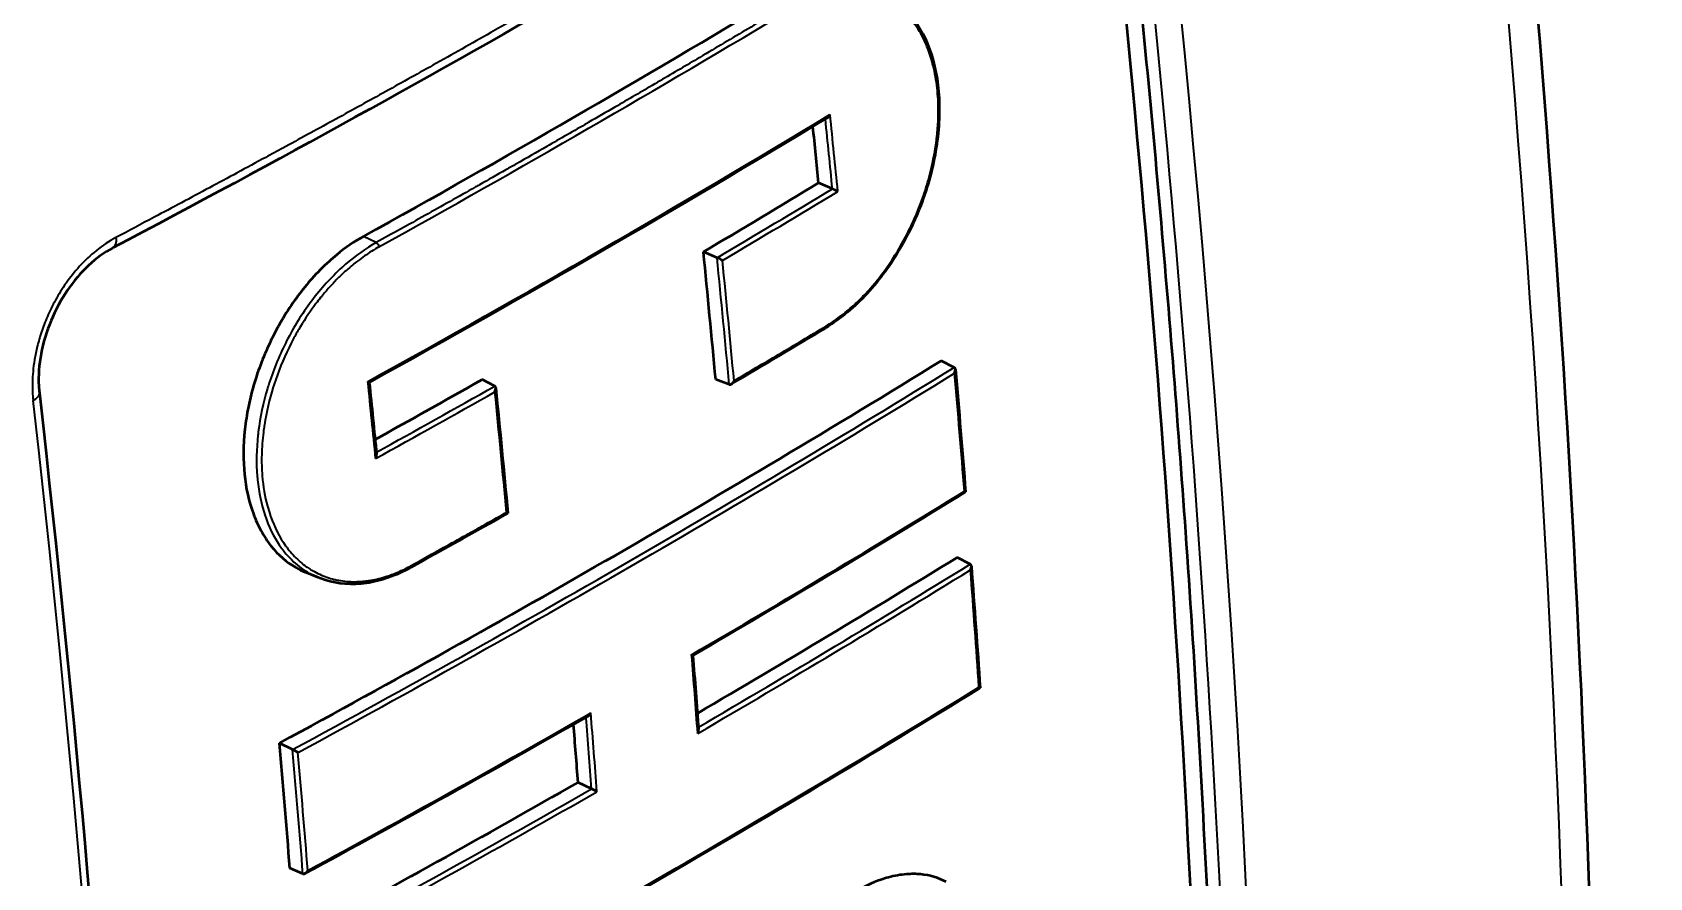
# Model space of a CAD drawing. Header units: millimetres. Extents: x 40 to 2195, y 40 to 1687.
# Drawn here: x 1807.07 to 1850.99, y 1372.87 to 1395.81 of the extents above; entities that cross this region are included whole.
import ezdxf

# ---------------------------------------------------------------- set-up
doc = ezdxf.new("R2010")
doc.units = ezdxf.units.MM
doc.header["$LTSCALE"] = 8
doc.layers.add('Visible (ISO)', color=7, linetype='Continuous', lineweight=50)
doc.layers.add('Visible Narrow (ISO)', color=7, linetype='Continuous', lineweight=35)

msp = doc.modelspace()

# ---------------------------------------------------------------- linework, layer by layer
at = {"layer": 'Visible (ISO)'}
for p, q in [((1828.793, 1391.567), (1828.418, 1391.725)), ((1825.661, 1389.697), (1825.29, 1389.856)), ((1832.103, 1386.72), (1831.748, 1386.897)), ((1819.624, 1386.213), (1819.285, 1386.391)), ((1825.991, 1386.259), (1825.623, 1386.392)), ((1832.535, 1381.378), (1832.181, 1381.561)), ((1814.825, 1381.015), (1814.475, 1381.162)), ((1814.653, 1381.096), (1814.653, 1381.096)), ((1814.135, 1376.346), (1813.778, 1376.522)), ((1822.252, 1375.28), (1821.886, 1375.456)), ((1814.415, 1372.973), (1814.06, 1373.123))]:
    msp.add_line(p, q, dxfattribs=at)
for centre, major_axis, ratio, start_param, end_param in [((1542.593, 1554.662), (-394.774, 0.008), 0.577364, 2.336048, 2.376365), ((1508.837, 1531.241), (-227.652, 394.305), 0.57735, 4.048321, 4.052237), ((1541.795, 1522.009), (-397.086, -29.186), 0.526523, 2.326464, 2.337762), ((1828.868, 1391.524), (0.106, -0.053), 0.061936, 0.855843, 2.391882), ((1809.013, 1390.403), (0.233, -0.442), 0.550507, 0.000038, 0.0001), ((1505.656, 1529.405), (-227.689, 394.368), 0.57735, 4.039437, 4.048297), ((1825.737, 1389.653), (0.106, -0.054), 0.056644, 0.864146, 2.400185), ((1828.551, 1387.875), (0.0514, -0.0858), 0.589533, 6.271291, 6.28327), ((1542.739, 1543.388), (-396.218, 0.006), 0.577361, 2.324128, 2.388279), ((1832.039, 1386.593), (0.064, 0.126), 0.556118, 4.748334, 6.28469), ((1816.109, 1386.368), (0.106, -0.056), 0.044877, 0.029689, 0.893054), ((1541.823, 1522.025), (-397.156, -28.217), 0.524871, 2.296134, 2.306317), ((1819.558, 1386.088), (0.065, 0.125), 0.538119, 4.743395, 6.279434), ((1826.051, 1386.387), (-0.064, -0.126), 0.547397, 0.068609, 1.612957), ((1816.321, 1384.278), (0.066, 0.125), 0.534348, 4.740226, 5.60154), ((1832.305, 1383.391), (0.105, -0.053), 0.055299, 6.249343, 7.114423), ((1819.872, 1382.818), (0.106, -0.055), 0.044418, 6.254389, 7.158564), ((1542.792, 1538.27), (-396.753, 0.006), 0.57736, 2.362591, 2.388235), ((1832.471, 1381.252), (0.064, 0.126), 0.560188, 4.744287, 6.280641), ((1817.288, 1381.373), (0.0485, -0.0875), 0.565629, 6.27938, 6.283185), ((1824.899, 1378.955), (0.105, -0.055), 0.043676, 0.027438, 0.851574), ((1832.7, 1378.072), (0.104, -0.053), 0.04937, 6.253337, 7.10471), ((1822.161, 1377.375), (-0.066, -0.125), 0.547559, 0.711697, 1.595791), ((1501.204, 1526.834), (-227.697, 394.383), 0.57735, 4.017932, 4.022002), ((1493.669, 1522.484), (-227.599, 394.212), 0.57735, 4.022969, 4.031721), ((1825.065, 1376.817), (0.066, 0.125), 0.552155, 4.737792, 5.560001), ((1814.213, 1376.301), (0.105, -0.057), 0.031375, 0.884419, 2.420774), ((1542.792, 1538.27), (-396.753, 0.006), 0.57736, 2.32417, 2.351034), ((1822.327, 1375.236), (0.104, -0.055), 0.037077, 0.855034, 2.39108), ((1814.479, 1373.099), (-0.067, -0.124), 0.539343, 0.052857, 1.588887)]:
    msp.add_ellipse(centre, major_axis=major_axis, ratio=ratio, start_param=start_param, end_param=end_param, dxfattribs=at)
for points, knots in [([(1843.047, 1436.731), (1845.864, 1418.886), (1847.787, 1401.328), (1849.791, 1367.27), (1849.88, 1350.694), (1848.445, 1323.086), (1847.342, 1311.717), (1845.751, 1300.75)], [0, 0, 0, 0, 6.038419, 6.038419, 12.06905, 12.06905, 16.498673, 16.498673, 16.498673, 16.498673]), ([(1838.065, 1321.77), (1838.987, 1334.676), (1839.274, 1347.996), (1838.578, 1375.346), (1837.595, 1389.355), (1835.981, 1403.638)], [-9.90586, -9.90586, -9.90586, -9.90586, -4.952944, -4.952944, -0.000029, -0.000029, -0.000029, -0.000029]), ([(1838.524, 1321.509), (1838.755, 1324.742), (1838.945, 1327.998), (1839.097, 1331.279), (1839.248, 1334.56), (1839.359, 1337.866), (1839.431, 1341.196), (1839.51, 1344.85), (1839.54, 1348.535), (1839.523, 1352.247), (1839.509, 1355.301), (1839.463, 1358.373), (1839.385, 1361.463), (1839.296, 1364.945), (1839.167, 1368.449), (1838.997, 1371.974), (1838.833, 1375.379), (1838.63, 1378.804), (1838.389, 1382.246), (1838.173, 1385.321), (1837.927, 1388.41), (1837.65, 1391.513), (1837.374, 1394.614), (1837.067, 1397.73), (1836.73, 1400.86), (1836.636, 1401.733), (1836.54, 1402.608), (1836.441, 1403.483)], [0, 0, 0, 0, 0.125, 0.125, 0.125, 0.25, 0.25, 0.25, 0.3871702, 0.3871702, 0.3871702, 0.5, 0.5, 0.5, 0.6271482, 0.6271482, 0.6271482, 0.75, 0.75, 0.75, 0.8597323, 0.8597323, 0.8597323, 0.9694057, 0.9694057, 0.9694057, 1, 1, 1, 1]), ([(1830.107, 1396.912), (1830.424, 1396.769), (1830.709, 1396.544), (1831.172, 1395.967), (1831.356, 1395.61), (1831.613, 1394.798), (1831.685, 1394.331), (1831.705, 1393.346), (1831.652, 1392.817), (1831.429, 1391.767), (1831.255, 1391.233), (1830.81, 1390.232), (1830.534, 1389.751), (1829.917, 1388.903), (1829.569, 1388.525), (1829.011, 1388.059), (1828.812, 1387.916), (1828.611, 1387.794)], [0, 0, 0, 0, 0.160054, 0.160054, 0.318974, 0.318974, 0.482109, 0.482109, 0.646977, 0.646977, 0.811769, 0.811769, 0.975873, 0.975873, 1.138786, 1.138786, 1.225314, 1.225314, 1.225314, 1.225314]), ([(1828.654, 1393.494), (1828.661, 1393.499), (1828.669, 1393.504), (1828.687, 1393.521), (1828.697, 1393.532), (1828.717, 1393.561), (1828.724, 1393.576), (1828.728, 1393.583), (1828.728, 1393.583), (1828.728, 1393.583)], [-0.005016244, -0.005016244, -0.005016244, -0.005016244, -0.003891126, -0.003891126, -0.002246713, -0.002246713, 0, 0, 0.000037705, 0.000037705, 0.000037705, 0.000037705]), ([(1816.057, 1390.273), (1815.81, 1390.136), (1815.567, 1389.969), (1815.331, 1389.776), (1815.261, 1389.719), (1815.192, 1389.659), (1815.124, 1389.597), (1814.961, 1389.45), (1814.803, 1389.291), (1814.652, 1389.12), (1814.524, 1388.976), (1814.401, 1388.826), (1814.284, 1388.668), (1814.025, 1388.322), (1813.793, 1387.946), (1813.593, 1387.548), (1813.589, 1387.539), (1813.584, 1387.53), (1813.58, 1387.521), (1813.394, 1387.147), (1813.229, 1386.741), (1813.099, 1386.31), (1813.035, 1386.096), (1812.979, 1385.876), (1812.934, 1385.652), (1812.891, 1385.442), (1812.859, 1385.237), (1812.838, 1385.039), (1812.789, 1384.598), (1812.79, 1384.19), (1812.827, 1383.821), (1812.864, 1383.451), (1812.941, 1383.086), (1813.068, 1382.742), (1813.126, 1382.587), (1813.193, 1382.437), (1813.272, 1382.293), (1813.355, 1382.14), (1813.447, 1382.001), (1813.546, 1381.877), (1813.746, 1381.626), (1813.972, 1381.433), (1814.212, 1381.293), (1814.216, 1381.29), (1814.22, 1381.288), (1814.225, 1381.285), (1814.306, 1381.239), (1814.389, 1381.198), (1814.475, 1381.162)], [0.000001, 0.000001, 0.000001, 0.000001, 0.102591, 0.102591, 0.102591, 0.132963, 0.132963, 0.132963, 0.205517, 0.205517, 0.205517, 0.266689, 0.266689, 0.266689, 0.401457, 0.401457, 0.401457, 0.404453, 0.404453, 0.404453, 0.530797, 0.530797, 0.530797, 0.593407, 0.593407, 0.593407, 0.652072, 0.652072, 0.652072, 0.782567, 0.782567, 0.782567, 0.91337, 0.91337, 0.91337, 0.97255, 0.97255, 0.97255, 1.035576, 1.035576, 1.035576, 1.163619, 1.163619, 1.163619, 1.166015, 1.166015, 1.166015, 1.208993, 1.208993, 1.208993, 1.208993]), ([(1809.247, 1389.96), (1809.027, 1389.845), (1808.802, 1389.683), (1808.387, 1389.294), (1808.191, 1389.064), (1807.847, 1388.559), (1807.694, 1388.277), (1807.452, 1387.696), (1807.36, 1387.39), (1807.248, 1386.792), (1807.227, 1386.493), (1807.244, 1386.155), (1807.249, 1386.092), (1807.256, 1386.03)], [0, 0, 0, 0, 0.0951111, 0.0951111, 0.1880304, 0.1880304, 0.2819513, 0.2819513, 0.3770483, 0.3770483, 0.4725001, 0.4725001, 0.4948399, 0.4948399, 0.4948399, 0.4948399]), ([(1807.256, 1386.03), (1809.227, 1368.574), (1810.261, 1351.471), (1810.397, 1324.38), (1810.063, 1314.026), (1809.342, 1303.939)], [0, 0, 0, 0, 6.052271, 6.052271, 9.921398, 9.921398, 9.921398, 9.921398]), ([(1817.337, 1381.285), (1816.941, 1381.066), (1816.531, 1380.922), (1815.75, 1380.808), (1815.368, 1380.835), (1814.956, 1380.964), (1814.89, 1380.988), (1814.825, 1381.015)], [0, 0, 0, 0, 0.163368, 0.163368, 0.3242181, 0.3242181, 0.3554382, 0.3554382, 0.3554382, 0.3554382]), ([(1831.884, 1372.757), (1831.671, 1372.869), (1831.437, 1372.937), (1831.187, 1372.961), (1831.062, 1372.973), (1830.934, 1372.974), (1830.802, 1372.963), (1830.643, 1372.951), (1830.48, 1372.922), (1830.314, 1372.877), (1830.246, 1372.858), (1830.177, 1372.837), (1830.108, 1372.813), (1829.872, 1372.731), (1829.632, 1372.617), (1829.394, 1372.474)], [1.178859, 1.178859, 1.178859, 1.178859, 1.3003005, 1.3003005, 1.3003005, 1.3607612, 1.3607612, 1.3607612, 1.4338662, 1.4338662, 1.4338662, 1.4639227, 1.4639227, 1.4639227, 1.5668428, 1.5668428, 1.5668428, 1.5668428])]:
    msp.add_open_spline(points, degree=3, knots=knots, dxfattribs=at)
for points in [[(1834.69, 1404.65), (1826.603, 1399.536), (1818.106, 1394.63), (1809.25, 1389.962)], [(1828.654, 1393.494), (1824.601, 1391.048), (1820.453, 1388.653), (1816.215, 1386.313)], [(1828.603, 1387.788), (1827.755, 1387.28), (1826.903, 1386.773), (1826.047, 1386.269)], [(1832.134, 1386.663), (1832.229, 1385.553), (1832.322, 1384.445), (1832.41, 1383.338)], [(1816.215, 1386.313), (1816.283, 1385.659), (1816.349, 1385.006), (1816.414, 1384.353)], [(1819.651, 1386.162), (1819.764, 1385.027), (1819.873, 1383.894), (1819.978, 1382.762)], [(1832.409, 1383.338), (1829.975, 1381.84), (1827.506, 1380.36), (1825.003, 1378.901)], [(1819.978, 1382.762), (1819.103, 1382.269), (1818.224, 1381.778), (1817.341, 1381.289)], [(1832.566, 1381.321), (1832.649, 1380.218), (1832.729, 1379.117), (1832.804, 1378.018)], [(1815.157, 1380.995), (1815.158, 1380.995), (1815.158, 1380.995), (1815.158, 1380.995)], [(1825.003, 1378.901), (1825.057, 1378.229), (1825.109, 1377.557), (1825.16, 1376.887)], [(1832.804, 1378.018), (1827.018, 1374.457), (1821.032, 1371.001), (1814.865, 1367.661)], [(1822.156, 1377.257), (1819.627, 1375.811), (1817.064, 1374.386), (1814.469, 1372.98)]]:
    msp.add_open_spline(points, degree=3, dxfattribs=at)
at = {"layer": 'Visible Narrow (ISO)'}
msp.add_line((1816.404, 1390.105), (1816.057, 1390.273), dxfattribs=at)
for centre, major_axis, ratio, start_param, end_param in [((1539.506, 1547.209), (215.01, -399.567), 0.556823, 0.644419, 1.008987), ((1517.863, 1536.452), (-228.211, 395.272), 0.57735, 3.84799, 4.065558), ((1542.593, 1554.625), (-395.384, 0), 0.57735, 2.336035, 2.376352), ((1542.637, 1551.512), (395.818, 0), 0.57735, 5.475364, 5.520209), ((1508.742, 1531.309), (227.984, -394.895), 0.577336, 0.906701, 0.91153), ((1508.929, 1531.294), (227.951, -394.822), 0.57735, 0.906472, 0.911796), ((1541.96, 1521.934), (-397.358, -29.205), 0.526524, 2.326505, 2.33781), ((1541.801, 1521.936), (-397.688, -29.222), 0.526539, 2.326769, 2.338067), ((1809.013, 1390.403), (0.233, -0.442), 0.550507, 0.000099, 0.953416), ((1816.411, 1390.019), (-0.0485, 0.0875), 0.565598, 4.072153, 5.60771), ((1505.777, 1529.362), (227.867, -394.666), 0.57736, 0.897874, 0.90666), ((1505.744, 1529.455), (227.988, -394.887), 0.57735, 0.898105, 0.906447), ((1542.703, 1509.783), (397.294, 36.858), 0.508753, 5.462727, 5.467399), ((1828.551, 1387.875), (0.0514, -0.0858), 0.589533, 0.000085, 0.850741), ((1542.703, 1509.783), (397.294, 36.858), 0.508753, 5.458395, 5.462727), ((1542.741, 1543.41), (-396.718, 0.001), 0.577351, 2.324164, 2.388227), ((1542.739, 1543.337), (-396.827, 0), 0.577351, 2.324416, 2.387973), ((1496.378, 1524.048), (-227.951, 394.822), 0.57735, 4.048059, 4.053389), ((1541.905, 1521.984), (-397.539, -28.244), 0.524872, 2.295047, 2.306276), ((1511.569, 1532.818), (-227.9, 394.735), 0.57735, 4.023227, 4.031462), ((1806.759, 1385.974), (0.497, 0.056), 0.492067, 5.383446, 6.283185), ((1487.445, 1518.89), (228.211, -395.272), 0.57735, 0.706398, 0.923966), ((1541.829, 1521.944), (-397.757, -28.258), 0.524875, 2.294727, 2.306025), ((1499.564, 1525.887), (-227.988, 394.887), 0.57735, 4.039689, 4.048044), ((1542.772, 1540.268), (397.156, 0), 0.57735, 5.502662, 5.529539), ((1817.288, 1381.373), (0.0485, -0.0875), 0.565629, 0, 0.904783), ((1542.817, 1538.273), (-397.222, -0.001), 0.577349, 2.361401, 2.388183), ((1542.793, 1538.218), (-397.36, 0.005), 0.577358, 2.361074, 2.387937), ((1511.569, 1532.818), (-227.9, 394.735), 0.57735, 4.009488, 4.017713), ((1504.023, 1528.462), (-227.998, 394.904), 0.57735, 4.017674, 4.023185), ((1542.822, 1535.147), (397.644, 0.001), 0.577349, 5.466073, 5.529499), ((1542.778, 1540.337), (397.147, -0.075), 0.577481, 5.466144, 5.493022), ((1501.285, 1526.881), (227.998, -394.904), 0.57735, 0.876081, 0.881593), ((1501.119, 1526.888), (228.016, -394.941), 0.577345, 0.876305, 0.881319), ((1493.786, 1522.43), (227.768, -394.504), 0.577351, 0.881413, 0.89009), ((1493.738, 1522.524), (227.9, -394.735), 0.57735, 0.881634, 0.889869), ((1542.798, 1538.285), (-397.249, 0.001), 0.577351, 2.324207, 2.351071), ((1542.793, 1538.213), (-397.361, 0), 0.57735, 2.324459, 2.351322)]:
    msp.add_ellipse(centre, major_axis=major_axis, ratio=ratio, start_param=start_param, end_param=end_param, dxfattribs=at)
for points, knots in [([(1834.788, 1404.94), (1834.3, 1404.631), (1833.798, 1404.315), (1833.28, 1403.991), (1832.774, 1403.675), (1832.252, 1403.351), (1831.715, 1403.018), (1831.539, 1402.91), (1831.362, 1402.801), (1831.184, 1402.691), (1830.7, 1402.393), (1830.204, 1402.089), (1829.696, 1401.78), (1829.203, 1401.48), (1828.7, 1401.175), (1828.188, 1400.867), (1827.821, 1400.646), (1827.449, 1400.423), (1827.074, 1400.199), (1826.498, 1399.854), (1825.912, 1399.507), (1825.318, 1399.157), (1824.733, 1398.812), (1824.14, 1398.464), (1823.541, 1398.115), (1823.23, 1397.934), (1822.917, 1397.752), (1822.602, 1397.571), (1821.585, 1396.982), (1820.551, 1396.391), (1819.516, 1395.805), (1818.992, 1395.508), (1818.467, 1395.213), (1817.944, 1394.92), (1817.487, 1394.665), (1817.032, 1394.411), (1816.58, 1394.161), (1816.124, 1393.908), (1815.671, 1393.658), (1815.223, 1393.412), (1814.765, 1393.161), (1814.313, 1392.914), (1813.869, 1392.673), (1813.713, 1392.588), (1813.557, 1392.503), (1813.403, 1392.42), (1812.881, 1392.136), (1812.371, 1391.862), (1811.874, 1391.595), (1811.362, 1391.32), (1810.863, 1391.054), (1810.375, 1390.795), (1810.027, 1390.61), (1809.684, 1390.429), (1809.347, 1390.251)], [0, 0, 0, 0, 0.072612, 0.072612, 0.072612, 0.143538, 0.143538, 0.143538, 0.166667, 0.166667, 0.166667, 0.229194, 0.229194, 0.229194, 0.289872, 0.289872, 0.289872, 0.333333, 0.333333, 0.333333, 0.400048, 0.400048, 0.400048, 0.46584, 0.46584, 0.46584, 0.5, 0.5, 0.5, 0.610613, 0.610613, 0.610613, 0.666667, 0.666667, 0.666667, 0.715567, 0.715567, 0.715567, 0.76497, 0.76497, 0.76497, 0.815524, 0.815524, 0.815524, 0.833333, 0.833333, 0.833333, 0.893665, 0.893665, 0.893665, 0.955708, 0.955708, 0.955708, 1, 1, 1, 1]), ([(1828.623, 1387.842), (1828.686, 1387.882), (1828.749, 1387.922), (1828.812, 1387.964), (1828.875, 1388.007), (1828.937, 1388.051), (1828.999, 1388.098), (1829.061, 1388.144), (1829.123, 1388.192), (1829.184, 1388.243), (1829.241, 1388.29), (1829.297, 1388.339), (1829.353, 1388.389), (1829.377, 1388.411), (1829.401, 1388.432), (1829.424, 1388.455), (1829.501, 1388.526), (1829.576, 1388.6), (1829.651, 1388.678), (1829.726, 1388.756), (1829.8, 1388.838), (1829.873, 1388.922), (1829.946, 1389.007), (1830.018, 1389.095), (1830.088, 1389.185), (1830.102, 1389.202), (1830.115, 1389.22), (1830.129, 1389.238), (1830.141, 1389.253), (1830.153, 1389.269), (1830.165, 1389.285), (1830.279, 1389.437), (1830.388, 1389.597), (1830.492, 1389.762), (1830.596, 1389.928), (1830.695, 1390.099), (1830.787, 1390.275), (1830.789, 1390.279), (1830.792, 1390.284), (1830.794, 1390.288), (1830.887, 1390.466), (1830.974, 1390.649), (1831.054, 1390.836), (1831.134, 1391.022), (1831.207, 1391.212), (1831.272, 1391.404), (1831.276, 1391.415), (1831.279, 1391.425), (1831.283, 1391.436), (1831.35, 1391.636), (1831.409, 1391.838), (1831.459, 1392.04), (1831.503, 1392.216), (1831.54, 1392.392), (1831.57, 1392.568), (1831.574, 1392.594), (1831.579, 1392.62), (1831.583, 1392.646), (1831.608, 1392.8), (1831.627, 1392.953), (1831.641, 1393.104), (1831.655, 1393.256), (1831.664, 1393.407), (1831.667, 1393.555), (1831.668, 1393.607), (1831.669, 1393.659), (1831.669, 1393.711), (1831.668, 1393.75), (1831.668, 1393.789), (1831.667, 1393.828), (1831.662, 1394.043), (1831.645, 1394.251), (1831.616, 1394.452), (1831.601, 1394.556), (1831.583, 1394.659), (1831.562, 1394.759), (1831.552, 1394.807), (1831.541, 1394.855), (1831.53, 1394.901), (1831.492, 1395.056), (1831.446, 1395.204), (1831.393, 1395.344), (1831.352, 1395.452), (1831.307, 1395.556), (1831.258, 1395.655), (1831.233, 1395.704), (1831.208, 1395.753), (1831.181, 1395.8), (1831.12, 1395.907), (1831.054, 1396.008), (1830.983, 1396.102), (1830.918, 1396.189), (1830.848, 1396.271), (1830.774, 1396.346), (1830.731, 1396.389), (1830.687, 1396.43), (1830.642, 1396.469), (1830.535, 1396.562), (1830.421, 1396.642), (1830.301, 1396.709), (1830.249, 1396.739), (1830.195, 1396.766), (1830.14, 1396.791), (1830.079, 1396.819), (1830.016, 1396.843), (1829.951, 1396.865), (1829.862, 1396.894), (1829.77, 1396.918), (1829.676, 1396.935), (1829.584, 1396.952), (1829.49, 1396.962), (1829.395, 1396.967), (1829.32, 1396.97), (1829.244, 1396.97), (1829.167, 1396.966), (1829.162, 1396.965), (1829.156, 1396.965), (1829.151, 1396.965), (1829.074, 1396.96), (1828.997, 1396.952), (1828.918, 1396.94), (1828.841, 1396.927), (1828.762, 1396.912), (1828.684, 1396.892), (1828.649, 1396.884), (1828.615, 1396.875), (1828.58, 1396.865), (1828.516, 1396.847), (1828.453, 1396.826), (1828.389, 1396.803), (1828.356, 1396.791), (1828.324, 1396.779), (1828.291, 1396.766), (1828.228, 1396.741), (1828.164, 1396.713), (1828.1, 1396.683), (1828.037, 1396.654), (1827.973, 1396.622), (1827.91, 1396.587), (1827.857, 1396.559), (1827.804, 1396.528), (1827.751, 1396.497)], [0.0000277, 0.0000277, 0.0000277, 0.0000277, 0.0176556, 0.0176556, 0.0176556, 0.0354503, 0.0354503, 0.0354503, 0.0532686, 0.0532686, 0.0532686, 0.0698869, 0.0698869, 0.0698869, 0.0769231, 0.0769231, 0.0769231, 0.0996333, 0.0996333, 0.0996333, 0.1224928, 0.1224928, 0.1224928, 0.1454533, 0.1454533, 0.1454533, 0.149911, 0.149911, 0.149911, 0.1538462, 0.1538462, 0.1538462, 0.1918536, 0.1918536, 0.1918536, 0.2298611, 0.2298611, 0.2298611, 0.2307692, 0.2307692, 0.2307692, 0.2692308, 0.2692308, 0.2692308, 0.3076923, 0.3076923, 0.3076923, 0.3098152, 0.3098152, 0.3098152, 0.3498097, 0.3498097, 0.3498097, 0.3846154, 0.3846154, 0.3846154, 0.3897722, 0.3897722, 0.3897722, 0.4202499, 0.4202499, 0.4202499, 0.4507662, 0.4507662, 0.4507662, 0.4615385, 0.4615385, 0.4615385, 0.4697431, 0.4697431, 0.4697431, 0.5148635, 0.5148635, 0.5148635, 0.5384615, 0.5384615, 0.5384615, 0.5497243, 0.5497243, 0.5497243, 0.5868972, 0.5868972, 0.5868972, 0.6153846, 0.6153846, 0.6153846, 0.6296864, 0.6296864, 0.6296864, 0.6621372, 0.6621372, 0.6621372, 0.6923077, 0.6923077, 0.6923077, 0.7096895, 0.7096895, 0.7096895, 0.7510607, 0.7510607, 0.7510607, 0.7692308, 0.7692308, 0.7692308, 0.7896905, 0.7896905, 0.7896905, 0.8182969, 0.8182969, 0.8182969, 0.8461538, 0.8461538, 0.8461538, 0.8680916, 0.8680916, 0.8680916, 0.8695888, 0.8695888, 0.8695888, 0.8915379, 0.8915379, 0.8915379, 0.9134332, 0.9134332, 0.9134332, 0.9230769, 0.9230769, 0.9230769, 0.9408579, 0.9408579, 0.9408579, 0.9499439, 0.9499439, 0.9499439, 0.967707, 0.967707, 0.967707, 0.9853087, 0.9853087, 0.9853087, 0.9999724, 0.9999724, 0.9999724, 0.9999724]), ([(1827.672, 1396.61), (1827.266, 1396.366), (1826.85, 1396.118), (1826.424, 1395.863), (1825.997, 1395.609), (1825.559, 1395.349), (1825.107, 1395.083), (1825.089, 1395.072), (1825.071, 1395.062), (1825.054, 1395.051), (1824.702, 1394.844), (1824.342, 1394.633), (1823.977, 1394.419), (1823.974, 1394.417), (1823.97, 1394.415), (1823.967, 1394.413), (1823.611, 1394.205), (1823.25, 1393.994), (1822.886, 1393.783), (1822.646, 1393.644), (1822.405, 1393.504), (1822.164, 1393.365), (1822.156, 1393.36), (1822.148, 1393.355), (1822.14, 1393.351), (1821.772, 1393.138), (1821.403, 1392.926), (1821.034, 1392.715), (1820.759, 1392.557), (1820.484, 1392.4), (1820.211, 1392.244), (1820.115, 1392.19), (1820.02, 1392.136), (1819.925, 1392.082), (1819.684, 1391.945), (1819.446, 1391.81), (1819.209, 1391.676), (1819.174, 1391.656), (1819.14, 1391.636), (1819.105, 1391.617), (1818.639, 1391.353), (1818.18, 1391.096), (1817.729, 1390.843), (1817.281, 1390.592), (1816.84, 1390.347), (1816.404, 1390.105)], [0, 0, 0, 0, 0.1225648, 0.1225648, 0.1225648, 0.2451296, 0.2451296, 0.2451296, 0.25, 0.25, 0.25, 0.3452838, 0.3452838, 0.3452838, 0.3461752, 0.3461752, 0.3461752, 0.4389421, 0.4389421, 0.4389421, 0.5, 0.5, 0.5, 0.5020288, 0.5020288, 0.5020288, 0.5949468, 0.5949468, 0.5949468, 0.6644362, 0.6644362, 0.6644362, 0.6886924, 0.6886924, 0.6886924, 0.75, 0.75, 0.75, 0.7589848, 0.7589848, 0.7589848, 0.8800878, 0.8800878, 0.8800878, 1, 1, 1, 1]), ([(1809.347, 1390.251), (1809.151, 1390.148), (1808.789, 1389.903), (1808.335, 1389.467), (1807.97, 1389.006), (1807.684, 1388.544), (1807.466, 1388.098), (1807.306, 1387.676), (1807.194, 1387.284), (1807.121, 1386.927), (1807.08, 1386.6), (1807.065, 1386.319), (1807.068, 1386.055), (1807.081, 1385.895), (1807.09, 1385.817)], [0, 0, 0, 0, 0.0833333, 0.1666667, 0.25, 0.3333333, 0.4166667, 0.5, 0.5833333, 0.6666667, 0.75, 0.8333333, 0.9166667, 1, 1, 1, 1]), ([(1816.404, 1390.105), (1816.12, 1389.948), (1815.841, 1389.75), (1815.571, 1389.518), (1815.543, 1389.493), (1815.514, 1389.468), (1815.486, 1389.442), (1815.481, 1389.439), (1815.477, 1389.435), (1815.473, 1389.431), (1815.183, 1389.168), (1814.906, 1388.864), (1814.654, 1388.53), (1814.648, 1388.522), (1814.641, 1388.513), (1814.635, 1388.504), (1814.388, 1388.173), (1814.165, 1387.815), (1813.971, 1387.437), (1813.963, 1387.42), (1813.954, 1387.403), (1813.946, 1387.386), (1813.758, 1387.013), (1813.6, 1386.622), (1813.476, 1386.225), (1813.468, 1386.2), (1813.461, 1386.176), (1813.453, 1386.151), (1813.335, 1385.76), (1813.251, 1385.364), (1813.202, 1384.974), (1813.199, 1384.944), (1813.195, 1384.913), (1813.192, 1384.883), (1813.15, 1384.501), (1813.143, 1384.125), (1813.172, 1383.769), (1813.175, 1383.735), (1813.178, 1383.702), (1813.181, 1383.668), (1813.216, 1383.321), (1813.285, 1382.992), (1813.387, 1382.691), (1813.398, 1382.658), (1813.41, 1382.625), (1813.422, 1382.592), (1813.529, 1382.302), (1813.668, 1382.04), (1813.834, 1381.814), (1813.855, 1381.785), (1813.876, 1381.757), (1813.898, 1381.729), (1814.068, 1381.515), (1814.264, 1381.337), (1814.474, 1381.201), (1814.508, 1381.179), (1814.542, 1381.158), (1814.576, 1381.138), (1814.658, 1381.091), (1814.741, 1381.051), (1814.825, 1381.015)], [0, 0, 0, 0, 0.0694934, 0.0694934, 0.0694934, 0.0769231, 0.0769231, 0.0769231, 0.0779828, 0.0779828, 0.0779828, 0.1538462, 0.1538462, 0.1538462, 0.1558088, 0.1558088, 0.1558088, 0.2307692, 0.2307692, 0.2307692, 0.2340825, 0.2340825, 0.2340825, 0.3076923, 0.3076923, 0.3076923, 0.3122263, 0.3122263, 0.3122263, 0.3846154, 0.3846154, 0.3846154, 0.3902379, 0.3902379, 0.3902379, 0.4615385, 0.4615385, 0.4615385, 0.4682388, 0.4682388, 0.4682388, 0.5384615, 0.5384615, 0.5384615, 0.546231, 0.546231, 0.546231, 0.6153846, 0.6153846, 0.6153846, 0.6241783, 0.6241783, 0.6241783, 0.6923077, 0.6923077, 0.6923077, 0.7032834, 0.7032834, 0.7032834, 0.729261, 0.729261, 0.729261, 0.729261]), ([(1816.48, 1389.989), (1816.414, 1389.953), (1816.349, 1389.914), (1816.284, 1389.874), (1816.154, 1389.792), (1816.025, 1389.703), (1815.9, 1389.607), (1815.855, 1389.573), (1815.811, 1389.537), (1815.767, 1389.501), (1815.705, 1389.451), (1815.644, 1389.398), (1815.584, 1389.344), (1815.51, 1389.278), (1815.438, 1389.209), (1815.366, 1389.138), (1815.294, 1389.066), (1815.223, 1388.992), (1815.154, 1388.915), (1815.084, 1388.839), (1815.015, 1388.76), (1814.948, 1388.679), (1814.93, 1388.657), (1814.912, 1388.635), (1814.895, 1388.613), (1814.852, 1388.559), (1814.809, 1388.505), (1814.767, 1388.45), (1814.617, 1388.251), (1814.476, 1388.042), (1814.345, 1387.825), (1814.285, 1387.725), (1814.227, 1387.623), (1814.171, 1387.519), (1814.146, 1387.472), (1814.121, 1387.425), (1814.097, 1387.377), (1813.934, 1387.06), (1813.793, 1386.728), (1813.676, 1386.39), (1813.664, 1386.357), (1813.653, 1386.323), (1813.642, 1386.29), (1813.631, 1386.256), (1813.62, 1386.222), (1813.61, 1386.188), (1813.503, 1385.847), (1813.422, 1385.502), (1813.369, 1385.16), (1813.361, 1385.11), (1813.354, 1385.06), (1813.347, 1385.011), (1813.345, 1384.994), (1813.343, 1384.977), (1813.341, 1384.961), (1813.315, 1384.754), (1813.3, 1384.549), (1813.295, 1384.349), (1813.29, 1384.154), (1813.295, 1383.963), (1813.31, 1383.777), (1813.334, 1383.489), (1813.38, 1383.213), (1813.45, 1382.955), (1813.472, 1382.874), (1813.495, 1382.796), (1813.521, 1382.719), (1813.526, 1382.705), (1813.531, 1382.692), (1813.535, 1382.678), (1813.64, 1382.38), (1813.778, 1382.11), (1813.945, 1381.879), (1813.95, 1381.872), (1813.955, 1381.865), (1813.96, 1381.858), (1813.975, 1381.837), (1813.99, 1381.817), (1814.006, 1381.797), (1814.052, 1381.738), (1814.1, 1381.681), (1814.15, 1381.628), (1814.199, 1381.574), (1814.251, 1381.523), (1814.304, 1381.476), (1814.356, 1381.428), (1814.411, 1381.384), (1814.466, 1381.342), (1814.506, 1381.312), (1814.547, 1381.284), (1814.588, 1381.257), (1814.617, 1381.238), (1814.647, 1381.22), (1814.676, 1381.203), (1814.74, 1381.166), (1814.804, 1381.132), (1814.869, 1381.103), (1814.998, 1381.044), (1815.131, 1380.999), (1815.263, 1380.967), (1815.282, 1380.963), (1815.3, 1380.958), (1815.319, 1380.954), (1815.361, 1380.945), (1815.402, 1380.938), (1815.444, 1380.931), (1815.515, 1380.92), (1815.586, 1380.912), (1815.657, 1380.908), (1815.73, 1380.903), (1815.802, 1380.902), (1815.874, 1380.904), (1815.935, 1380.906), (1815.995, 1380.909), (1816.054, 1380.915), (1816.105, 1380.92), (1816.155, 1380.926), (1816.204, 1380.933), (1816.278, 1380.944), (1816.35, 1380.958), (1816.422, 1380.974), (1816.496, 1380.991), (1816.568, 1381.011), (1816.64, 1381.033), (1816.674, 1381.043), (1816.707, 1381.054), (1816.741, 1381.065), (1816.796, 1381.084), (1816.85, 1381.104), (1816.904, 1381.125), (1816.965, 1381.15), (1817.026, 1381.176), (1817.086, 1381.204), (1817.148, 1381.232), (1817.209, 1381.262), (1817.269, 1381.293), (1817.298, 1381.309), (1817.328, 1381.325), (1817.357, 1381.341)], [0, 0, 0, 0, 0.0162412, 0.0162412, 0.0162412, 0.0490867, 0.0490867, 0.0490867, 0.0607006, 0.0607006, 0.0607006, 0.0769231, 0.0769231, 0.0769231, 0.0965202, 0.0965202, 0.0965202, 0.1161638, 0.1161638, 0.1161638, 0.1357988, 0.1357988, 0.1357988, 0.1410805, 0.1410805, 0.1410805, 0.1538462, 0.1538462, 0.1538462, 0.1998976, 0.1998976, 0.1998976, 0.2211537, 0.2211537, 0.2211537, 0.2307692, 0.2307692, 0.2307692, 0.2949742, 0.2949742, 0.2949742, 0.3013161, 0.3013161, 0.3013161, 0.3076923, 0.3076923, 0.3076923, 0.3720677, 0.3720677, 0.3720677, 0.3814451, 0.3814451, 0.3814451, 0.3846154, 0.3846154, 0.3846154, 0.4236889, 0.4236889, 0.4236889, 0.4615656, 0.4615656, 0.4615656, 0.5201952, 0.5201952, 0.5201952, 0.5384615, 0.5384615, 0.5384615, 0.5416851, 0.5416851, 0.5416851, 0.6132193, 0.6132193, 0.6132193, 0.6153846, 0.6153846, 0.6153846, 0.621779, 0.621779, 0.621779, 0.6407584, 0.6407584, 0.6407584, 0.6597242, 0.6597242, 0.6597242, 0.6786009, 0.6786009, 0.6786009, 0.6923077, 0.6923077, 0.6923077, 0.7019183, 0.7019183, 0.7019183, 0.7225212, 0.7225212, 0.7225212, 0.7634877, 0.7634877, 0.7634877, 0.7692308, 0.7692308, 0.7692308, 0.7821647, 0.7821647, 0.7821647, 0.804199, 0.804199, 0.804199, 0.8269572, 0.8269572, 0.8269572, 0.8461538, 0.8461538, 0.8461538, 0.8623521, 0.8623521, 0.8623521, 0.8864008, 0.8864008, 0.8864008, 0.9112905, 0.9112905, 0.9112905, 0.9230769, 0.9230769, 0.9230769, 0.9425669, 0.9425669, 0.9425669, 0.9651299, 0.9651299, 0.9651299, 0.9884086, 0.9884086, 0.9884086, 1, 1, 1, 1]), ([(1817.357, 1381.341), (1817.653, 1381.505), (1817.945, 1381.668), (1818.231, 1381.827), (1818.437, 1381.942), (1818.64, 1382.055), (1818.844, 1382.169), (1818.922, 1382.213), (1819.001, 1382.257), (1819.08, 1382.301), (1819.151, 1382.341), (1819.223, 1382.382), (1819.295, 1382.422), (1819.495, 1382.534), (1819.696, 1382.647), (1819.898, 1382.761), (1819.913, 1382.769), (1819.927, 1382.777), (1819.942, 1382.786)], [0, 0, 0, 0, 0.333333, 0.333333, 0.333333, 0.573918, 0.573918, 0.573918, 0.666667, 0.666667, 0.666667, 0.750627, 0.750627, 0.750627, 0.983173, 0.983173, 0.983173, 1, 1, 1, 1])]:
    msp.add_open_spline(points, degree=3, knots=knots, dxfattribs=at)
msp.add_open_spline([(1838.883, 1321.302), (1839.344, 1327.763), (1839.95, 1340.899), (1839.904, 1361.183), (1838.905, 1381.986), (1837.605, 1396.156), (1836.798, 1403.305)], degree=3, dxfattribs=at)

doc.saveas('drawing.dxf')
